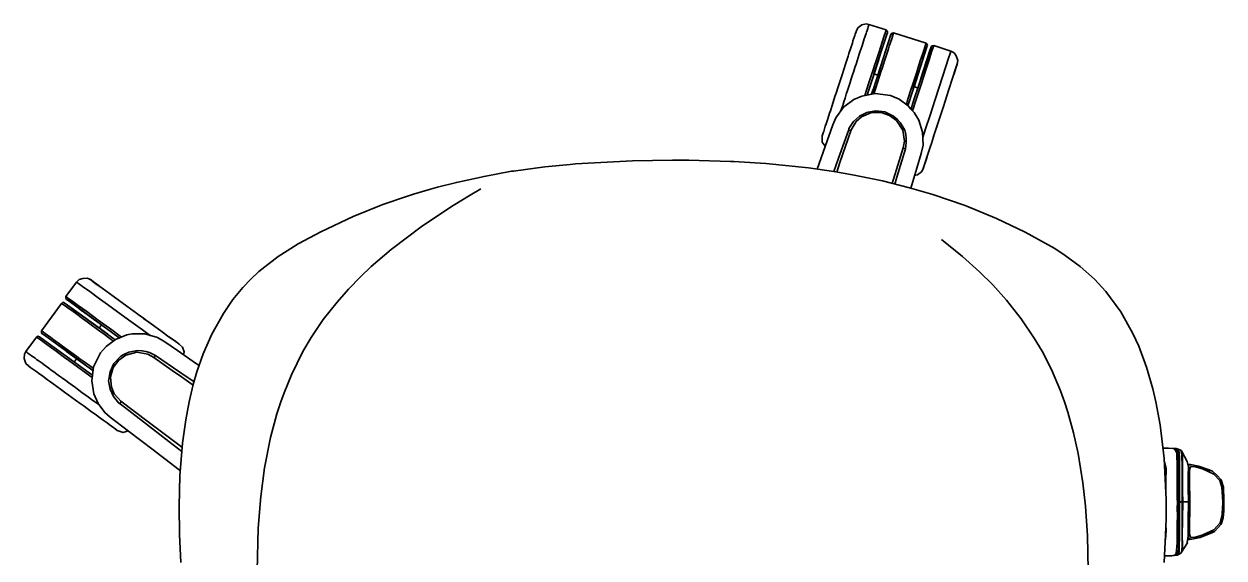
# Model space of a CAD drawing. Header units: inches. Extents: x -374 to 377, y -395 to 394.
# Drawn here: x -374 to 262, y 111 to 394 of the extents above; entities that cross this region are included whole.
import ezdxf

# ---------------------------------------------------------------- set-up
doc = ezdxf.new("R2010")
doc.units = ezdxf.units.IN
doc.header["$MEASUREMENT"] = 0
doc.layers.add('Lager 1', color=7, linetype='Continuous')

msp = doc.modelspace()

# ---------------------------------------------------------------- linework, layer by layer
at = {"layer": 'Lager 1', "color": 7, "lineweight": 35}
for points in [[(49.13, 334.94), (49.27, 335.07), (49.36, 335.31), (49.73, 336.58), (49.98, 337.2), (50.85, 340.11), (51.32, 341.34), (52.15, 343.88), (53.12, 346.87), (53.56, 348.21), (54.47, 351.05), (55.98, 355.73), (56.59, 357.53), (57.7, 360.97), (59.93, 367.82), (60.48, 369.53), (61.78, 373.53), (62.97, 377.17), (63.4, 378.51), (64.38, 381.51), (65.2, 384.04), (65.53, 385.23), (66.54, 388.18), (66.71, 388.79), (67.16, 390.08), (67.23, 390.31), (68.03, 392.13), (70.24, 393.84), (72.55, 394.23), (74.02, 393.99)], [(74.02, 393.99), (73.76, 393.27), (73.59, 392.7), (73.32, 391.88), (72.97, 390.79), (72.68, 389.88), (72.43, 389.12), (72.15, 388.26), (71.85, 387.33), (71.51, 386.29), (71.15, 385.18), (70.75, 383.95), (70.33, 382.66), (69.87, 381.24), (69.39, 379.77), (68.87, 378.17), (68.34, 376.53), (67.77, 374.76), (67.18, 372.97), (66.57, 371.09), (65.94, 369.16), (65.3, 367.18), (64.64, 365.17), (63.98, 363.13), (63.32, 361.08), (62.65, 359.03), (61.99, 356.99), (61.33, 354.95), (60.69, 352.99), (60.06, 351.06), (59.45, 349.17), (59.11, 348.12)], [(83.12, 391.06), (82.76, 389.95), (82.11, 387.97), (81, 384.54), (79.16, 378.87), (77.43, 373.55), (77.17, 372.76), (77.01, 372.27), (76.56, 370.9), (73.82, 362.44), (71.83, 356.31)], [(74.02, 393.99), (83.12, 391.06)], [(83.45, 388.65), (76.66, 367.74)], [(78.69, 367.12), (85.67, 388.62)], [(83.12, 391.06), (83.75, 390.48), (83.77, 389.63)], [(83.77, 389.63), (83.33, 388.29)], [(84.78, 382.43), (86.06, 386.38), (86.84, 388.76), (87.09, 389.53), (87.1, 389.58)], [(85.77, 388.91), (85.27, 387.37)], [(85.77, 388.91), (86.19, 389.4), (87.1, 389.58)], [(87.1, 389.58), (104.31, 384.11)], [(76.59, 357.21), (77.45, 359.89), (78.7, 363.73), (80.52, 369.31), (81.1, 371.1), (82.26, 374.67), (82.81, 376.36), (83.63, 378.88), (84.31, 381.05), (84.78, 382.43)], [(97.11, 348.2), (99.07, 354.22), (101.82, 362.68), (104.16, 369.88), (105.9, 375.25), (107.25, 379.42), (108.01, 381.74), (108.35, 382.79)], [(97.54, 359.82), (104.78, 382.1)], [(101.74, 376.18), (102.87, 379.69), (103.93, 382.92), (104.31, 384.11)], [(104.31, 384.11), (104.9, 383.34), (104.92, 383.28), (105, 382.78)], [(105, 382.78), (104.78, 382.1)], [(107, 382.08), (106.83, 381.54), (106.2, 379.61)], [(107, 382.08), (107.44, 382.62), (108.35, 382.79)], [(108.35, 382.79), (117.44, 379.82)], [(93.97, 351.38), (94.23, 353.1), (95.94, 358.32), (97.57, 363.37), (98.25, 365.46), (99.32, 368.75), (99.94, 370.66), (101.4, 375.16), (101.74, 376.18)], [(104.58, 381.51), (97.92, 360.93)], [(106.2, 379.61), (101.57, 365.37)], [(102.64, 375.53), (102.75, 376.75), (101.74, 376.18)], [(117.44, 379.82), (117.05, 378.63), (116.24, 376.11), (114.79, 371.67), (113.04, 366.29), (111.21, 360.65), (109.12, 354.22), (106.42, 345.9), (104.08, 338.7), (102.54, 333.96)], [(105.29, 376.65), (103.86, 372.42)], [(105.85, 378.39), (104.62, 374.73)], [(107.17, 381.9), (104.93, 374.91)], [(107.17, 381.9), (105.85, 378.39)], [(106.2, 379.61), (107.17, 381.9)], [(117.44, 379.82), (119.12, 378.98), (120.19, 377.3), (121.18, 374.95)], [(79.15, 375.41), (76.15, 366.18), (73.73, 358.7), (73.02, 356.54)], [(80.75, 373.46), (75.44, 357.11)], [(104.93, 374.91), (100.38, 361.72)], [(101.99, 366.65), (104.93, 374.91)], [(104.19, 373.28), (101.99, 366.65)], [(120.82, 373.07), (119.96, 370.39), (118.53, 366.01), (116.24, 358.96), (113.48, 350.44), (111.24, 343.57), (108.82, 336.1), (107.11, 330.81), (106.65, 329.39), (104.9, 324.05), (103.82, 320.68), (102.99, 318.16), (102.74, 317.49)], [(104.59, 374.51), (103.03, 369.85)], [(120.88, 372.77), (120.31, 371.38), (120.09, 370.78), (119.17, 367.8), (118.74, 366.65)], [(121.18, 374.95), (120.82, 373.07)], [(120.82, 373.07), (120.88, 372.77)], [(121.18, 374.95), (120.88, 372.77)], [(76.66, 367.74), (78.7, 367.15)], [(78.69, 367.12), (76.66, 367.74)], [(99.14, 365.44), (97.44, 359.52)], [(101.99, 366.65), (100.38, 361.72)], [(101.73, 325.46), (102.7, 329.91), (102.42, 336.88), (100.39, 343.28), (97.92, 347.3), (96.28, 349.13), (96.33, 349.29), (96.28, 349.13), (94.8, 350.78), (89.94, 354.3), (85.45, 356.24), (77.37, 357.36), (70.16, 356), (66.06, 354.25), (60.55, 350.06), (56.39, 344.47), (54.75, 340.72)], [(76.07, 359.07), (75.4, 356.99)], [(77.04, 361.65), (75.54, 357.01)], [(97.44, 359.52), (94.64, 350.9)], [(96.28, 349.13), (96.33, 349.29), (97.86, 353.93), (100.38, 361.72)], [(97.9, 360.94), (99.95, 360.38)], [(63.09, 337.81), (63.28, 338.72), (65.79, 342.53), (68.97, 345.37), (72.79, 347.35)], [(64.52, 338.01), (67.25, 342.51), (70.03, 345.01), (74.91, 347.06), (76.44, 347.28), (80.4, 347.32), (84.89, 345.76), (88.68, 343.03), (91.91, 337.87), (92.78, 332.06), (92.07, 328.51)], [(72.79, 347.35), (73.57, 347.51), (77.6, 348.22)], [(72.79, 347.35), (73.59, 347.49), (73.64, 347.5), (77.6, 348.22)], [(73.59, 347.49), (73.54, 347.49), (73.53, 347.49), (72.79, 347.35)], [(77.6, 348.22), (73.65, 347.51), (73.64, 347.5), (73.64, 347.5)], [(77.6, 348.22), (82.47, 347.63), (87.05, 345.4)], [(87.05, 345.4), (88.29, 344.32), (88.93, 343.82)], [(88.93, 343.82), (90.54, 341.97), (92.96, 337.91), (93.52, 335.6), (93.8, 333.54), (93.81, 331.51), (93.62, 329.5), (93.32, 328)], [(46.53, 317.22), (50.72, 329.18), (54.75, 340.72)], [(63.09, 337.81), (57.83, 323.07), (55.28, 315.97)], [(56.88, 315.69), (58.62, 320.79), (64.52, 338.01)], [(63.09, 337.81), (64.52, 338.01)], [(110.13, 340.13), (109.55, 338.32), (108.14, 333.98)], [(50.81, 329.41), (49.11, 331.57), (49.13, 334.94)], [(49.56, 335.99), (49.13, 334.94)], [(92.07, 328.51), (88.56, 317.08), (86.8, 311.33)], [(87.8, 309.31), (88.87, 312.98), (93.32, 328)], [(92.07, 328.51), (93.32, 328)], [(101.73, 325.46), (99.37, 317.67), (96.23, 307.17)], [(-30.18, 321.96), (-51.5, 321.68), (-81.64, 320.1), (-84.48, 319.76), (-97.92, 318.4), (-114.53, 316.12), (-115.68, 316.12)], [(-30.18, 321.96), (-21.61, 321.97), (0.56, 321.34), (2.29, 321.28), (19.26, 320.27), (41.86, 317.89), (55.37, 315.96)], [(103.5, 319.73), (103.35, 319.16), (102.91, 317.91), (102.86, 317.75)], [(104.87, 323.94), (104.53, 322.67), (103.62, 320.07)], [(-253.9, 258.89), (-249.68, 262.86), (-239.42, 270.83), (-234.72, 273.89), (-228.74, 277.55), (-216.85, 284.02), (-199.66, 292.18), (-183.96, 298.45), (-171.34, 302.78), (-167.69, 303.94), (-158.63, 306.61), (-154.84, 307.7), (-144.88, 310.21), (-130.18, 313.38), (-115.68, 316.12)], [(55.37, 315.96), (65.26, 314.24), (81.12, 310.99), (95.44, 307.4), (107.83, 303.78), (125.08, 297.9), (141.6, 291.11), (156.94, 283.81), (172.54, 275.09), (178.07, 271.5), (185.99, 265.65), (193.62, 258.85)], [(101.96, 315.78), (99.82, 314.15), (98.24, 313.88)], [(102.86, 317.75), (101.96, 315.78)], [(-238.02, 193.79), (-236.3, 198.58), (-232.42, 208.12), (-226.28, 220.46), (-221.93, 227.85), (-215.52, 237.4), (-208.18, 246.75), (-202.19, 253.57), (-195.78, 260.16), (-190.06, 265.6), (-179.49, 274.68), (-162.94, 287.1), (-146.59, 297.89), (-137.58, 303.4), (-131.92, 306.79)], [(86.8, 311.33), (86.3, 309.69)], [(112.47, 279.88), (123.58, 270.94), (132.67, 262.81), (139.74, 255.78), (147.03, 247.76), (154.83, 237.86), (161.72, 227.6), (165.82, 220.63), (170.77, 210.88), (175.54, 199.71), (177.67, 193.79)], [(-346.37, 257.35), (-352, 249.62)], [(-340.58, 259.4), (-343.12, 259.18), (-345.05, 258.68), (-346.37, 257.35)], [(-346.37, 257.35), (-345.36, 256.62), (-343.21, 255.06), (-339.43, 252.31), (-334.85, 248.98), (-330.06, 245.5), (-324.59, 241.53), (-317.52, 236.39), (-311.39, 231.93), (-307.36, 229.01)], [(-338.6, 258.45), (-340.58, 259.4)], [(-340.58, 259.4), (-338.91, 258.48)], [(-338.91, 258.48), (-338.6, 258.45)], [(-338.91, 258.48), (-336.62, 256.83), (-332.89, 254.12), (-326.9, 249.77), (-319.65, 244.51), (-313.81, 240.26), (-313.67, 240.16), (-310.88, 238.13)], [(-333.44, 254.52), (-334.4, 255.28), (-336.95, 257.07), (-337.45, 257.47), (-338.6, 258.45)], [(-286.71, 193.8), (-284.47, 203.06), (-282.51, 209.63), (-279.19, 219.28), (-274.6, 229.77), (-268.5, 240.73), (-263.49, 248), (-258.16, 254.41), (-253.9, 258.89)], [(193.62, 258.85), (199.7, 252.31), (207.64, 241.52), (214.05, 230.08), (217.19, 223.31), (221.33, 212.2), (224.66, 200.73), (226.28, 193.79)], [(-352, 249.62), (-352.13, 248.71), (-351.74, 248.12)], [(-322.5, 228.19), (-327.7, 231.97), (-334.89, 237.2), (-341.02, 241.65), (-345.59, 244.97), (-349.13, 247.54), (-350.43, 248.48), (-351.11, 248.98), (-352, 249.62)], [(-354.3, 246.05), (-365.02, 231.51)], [(-352.91, 246.35), (-353.66, 246.62), (-354.3, 246.05)], [(-354.3, 246.05), (-353.05, 245.14), (-351, 243.65), (-348.23, 241.64)], [(-334.41, 232.91), (-352.91, 246.35)], [(-351.83, 245.56), (-334.4, 232.92)], [(-349.64, 246.59), (-351.29, 247.79), (-351.74, 248.12)], [(-351.52, 248.23), (-345.57, 243.93)], [(-349.64, 246.59), (-351.52, 248.23)], [(-351.52, 248.23), (-348.59, 245.89)], [(-337.54, 237.81), (-349.64, 246.59)], [(-349.41, 243.81), (-329.88, 229.61)], [(-348.59, 245.89), (-345.49, 243.58)], [(-348.23, 241.64), (-345.78, 240.9), (-346.86, 241.95)], [(-347.11, 244.82), (-343.52, 242.15)], [(-345.57, 243.93), (-334.42, 235.54)], [(-338.62, 238.59), (-345.57, 243.93)], [(-345.29, 243.49), (-341.34, 240.56)], [(-344.24, 242.73), (-338.62, 238.59)], [(-326.78, 226.07), (-328.72, 227.45), (-331.81, 229.71), (-333.55, 230.96), (-335.26, 232.21), (-338.59, 234.65), (-340.83, 236.26), (-343.2, 237.98), (-347.04, 240.77), (-348.23, 241.64)], [(-338.62, 238.59), (-334.42, 235.54)], [(-305.65, 234.33), (-309.34, 237.03), (-310.88, 238.13)], [(-310.83, 238.09), (-307.45, 235.64), (-302.95, 232.38), (-301.74, 231.51), (-297.2, 228.19), (-294.33, 226.12), (-292.19, 224.55), (-291.63, 224.11)], [(-365.02, 231.51), (-365.02, 230.54), (-364.8, 230.04)], [(-360.04, 227.89), (-362.98, 230.03), (-364.84, 231.38), (-365.02, 231.51)], [(-364.8, 230.04), (-363.49, 229.09)], [(-299.52, 225.61), (-303.46, 227.91), (-310.17, 229.8), (-316.89, 229.84), (-319.7, 229.35), (-325.74, 226.85), (-330.77, 223.09), (-333.7, 219.72), (-337.34, 212.42), (-338.32, 205.02), (-337.27, 198.01), (-334.99, 192.93), (-331.45, 188.14), (-328.55, 185.65)], [(-323.67, 227.71), (-323.86, 227.84), (-327.8, 230.73), (-334.42, 235.54)], [(-333.11, 234.59), (-334.41, 232.91)], [(-333.24, 232.05), (-325.91, 226.73)], [(-367.66, 228.18), (-373.26, 220.43)], [(-366.11, 228.36), (-366.91, 228.6), (-367.66, 228.18)], [(-367.66, 228.18), (-366.72, 227.5), (-365.03, 226.27), (-362.12, 224.15), (-357.3, 220.65), (-352.8, 217.38), (-352.1, 216.87), (-351.69, 216.58), (-350.51, 215.72), (-343.32, 210.49), (-338.1, 206.7)], [(-346.08, 213.81), (-365.27, 227.75), (-366.11, 228.36)], [(-341.84, 213.36), (-363.49, 229.09)], [(-337.46, 211.49), (-339.62, 213.06), (-343.04, 215.54), (-344.61, 216.68), (-346.19, 217.82), (-349.35, 220.07), (-353.82, 223.38), (-355.96, 224.93), (-357.77, 226.22), (-360.04, 227.89)], [(-299.52, 225.61), (-292.84, 220.96), (-282.72, 213.97), (-281.35, 213.02)], [(-293.81, 225.74), (-296.01, 227.41), (-297.11, 228.13)], [(-291.84, 224.3), (-291.98, 224.4), (-293.03, 225.21), (-293.52, 225.53)], [(-290.25, 222.84), (-291.84, 224.3)], [(-289.59, 218.72), (-289.36, 220.3), (-290.25, 222.84)], [(-373.26, 220.43), (-373.94, 219.11), (-374.28, 216.8), (-373.34, 214.17), (-371.86, 212.84), (-371.66, 212.7), (-370.58, 211.88), (-370.04, 211.53), (-367.55, 209.65), (-366.53, 208.97), (-364.37, 207.41), (-361.82, 205.55), (-360.68, 204.73), (-357.58, 202.47), (-354.18, 200), (-352.73, 198.95), (-346.9, 194.71), (-343.97, 192.59), (-342.44, 191.46), (-338.46, 188.57), (-336.05, 186.83), (-334.91, 186), (-332.36, 184.15), (-330.2, 182.58), (-329.18, 181.75), (-326.68, 180.02), (-326.16, 179.6), (-325.07, 178.85), (-324.87, 178.69), (-324.79, 178.52)], [(-373.26, 220.43), (-372.66, 219.97), (-372.17, 219.63), (-371.47, 219.12), (-370.54, 218.45), (-369.76, 217.89), (-369.13, 217.42), (-368.38, 216.89), (-367.6, 216.31), (-366.71, 215.67), (-365.77, 214.98), (-364.72, 214.23), (-363.63, 213.42), (-362.41, 212.55), (-361.17, 211.64), (-359.8, 210.65), (-358.41, 209.63), (-356.9, 208.55), (-355.39, 207.44), (-353.79, 206.27), (-352.14, 205.08), (-350.46, 203.86), (-348.75, 202.61), (-347.01, 201.35), (-345.27, 200.08), (-343.52, 198.82), (-341.79, 197.56), (-340.05, 196.3), (-338.39, 195.09), (-336.74, 193.89), (-335.14, 192.73), (-334.49, 192.25)], [(-354.15, 222.54), (-341.57, 213.32)], [(-345.54, 216.05), (-354.15, 222.54)], [(-337.75, 210.39), (-351.66, 220.49)], [(-346.4, 216.67), (-347.59, 214.91)], [(-328.62, 209.71), (-326.56, 214.14), (-323, 217.78), (-321.61, 218.66), (-320.89, 219.05), (-318.68, 220.09), (-314.06, 221.1), (-311.7, 220.94), (-309.66, 220.57), (-307.72, 219.95), (-305.86, 219.15), (-304.54, 218.4)], [(-322.95, 194.1), (-326.39, 198.09), (-327.91, 201.5), (-328.35, 206.78), (-328.09, 208.3), (-326.9, 212.09), (-324.03, 215.87), (-320.26, 218.63), (-314.36, 220.11), (-308.56, 219.14), (-305.41, 217.37)], [(-305.41, 217.37), (-304.54, 218.4)], [(-305.41, 217.37), (-295.62, 210.5), (-290.7, 207.05)], [(-284.07, 204.38), (-291.62, 209.52), (-304.54, 218.4)], [(-346.15, 213.86), (-339.78, 209.26), (-337.94, 207.91)], [(-341.57, 213.32), (-345.54, 216.05)], [(-337.62, 210.29), (-339.41, 211.59)], [(-329.41, 204.89), (-329.19, 205.64), (-328.62, 209.71)], [(-323.21, 192.68), (-323.98, 193.13), (-326.87, 196.7), (-328.58, 200.61), (-329.41, 204.89)], [(-290.7, 207.05), (-285.76, 203.57), (-284.57, 202.73), (-284.47, 203.06), (-284.55, 202.72)], [(-323.21, 192.68), (-322.95, 194.1)], [(-323.21, 192.68), (-310.82, 183.12), (-297.5, 172.81), (-290.52, 167.42)], [(-290.34, 169.62), (-291.36, 170.38), (-308.4, 183.17), (-322.95, 194.1)], [(-290.99, 108.49), (-291.75, 123.38), (-291.96, 138.48), (-291.55, 154.54), (-290.16, 171.89), (-288.44, 184.19), (-286.71, 193.8)], [(-246.82, 41.29), (-247.58, 48.66), (-249.09, 66.44), (-250.07, 83.37), (-250.61, 104.1), (-250.05, 126.87), (-248.7, 143.63), (-246.7, 158.72), (-243.52, 174.88), (-240.11, 187.35), (-238.02, 193.79)], [(177.67, 193.79), (179.48, 188.25), (182.51, 177.41), (184.96, 166.43), (187.48, 150.88), (188.83, 138.53), (189.88, 122.8), (190.21, 104.65), (189.94, 89.47), (189.14, 72.56), (187.23, 48.6), (185.64, 33.55), (183.27, 14.73), (182.26, 7.46)], [(226.28, 193.79), (228.52, 181.6), (230.61, 163.79), (231.63, 141.96), (231.64, 131.68), (231.38, 123.32), (230.65, 108.51)], [(-292.65, 158.28), (-305.75, 168.28), (-318.82, 178.25), (-328.55, 185.65)], [(-325.66, 179.25), (-324.79, 178.52)], [(-324.79, 178.52), (-321.6, 177.46), (-319.02, 178.4)], [(235.95, 169.08), (232.85, 169.28), (229.98, 169.14)], [(235.23, 169.13), (236, 169.12)], [(236, 169.12), (235.76, 169.09)], [(235.95, 169.08), (237, 167.5), (237.25, 166.55), (237.49, 159.38), (237.53, 142.2), (237.61, 140.88)], [(238.27, 159.01), (238.2, 163.82), (238.25, 158.84), (238.18, 165.17), (237.87, 167.62), (236.07, 169.01), (235.95, 169.08)], [(236, 169.12), (236.94, 169.01)], [(237.58, 168.65), (236.99, 168.41), (236.57, 168.66), (236.51, 168.67)], [(236.94, 169.01), (239.48, 168.1)], [(236.94, 169.01), (237.58, 168.65)], [(237.5, 168.28), (237.47, 167.93)], [(237.58, 168.65), (237.5, 168.28)], [(237.5, 168.28), (237.8, 167.96), (238.19, 166.89), (238.22, 166.44), (238.29, 162.13), (238.29, 160.29), (238.28, 156.77), (238.27, 151.85), (238.27, 149.61), (238.27, 147.82), (238.27, 146.03), (238.26, 144.69), (238.26, 140.68)], [(238.63, 167.08), (238.16, 167.78), (237.58, 168.65)], [(238.09, 165.9), (238.17, 165.7), (238.21, 165.19), (238.29, 159.92)], [(238.69, 163.91), (238.63, 167.08)], [(239.48, 168.1), (239.8, 167.77)], [(239.48, 168.1), (240.06, 165.73), (240.12, 159.47), (240.11, 151.98), (240.11, 141.05)], [(239.8, 167.77), (242.85, 162.09), (243.08, 161.45), (243.46, 159.13)], [(240.45, 140.67), (240.38, 146.2), (240.39, 160.66), (240.36, 165.19), (239.8, 167.77)], [(230.68, 162.23), (230.77, 162.21), (231.6, 158.4), (231.54, 151.96), (231.42, 147.04), (231.42, 146.59)], [(238.24, 163.28), (238.21, 163.28)], [(238.21, 163.16), (238.24, 163.15)], [(238.23, 161.61), (238.23, 162.91)], [(238.23, 161.56), (238.26, 161.55)], [(238.24, 161.25), (238.27, 161.25)], [(238.68, 156.52), (238.69, 163.91)], [(238.7, 157.49), (238.71, 160.32), (238.69, 163.91)], [(243.2, 160.74), (244.64, 160.54), (248.78, 159.75)], [(243.21, 160.7), (245.41, 160.38)], [(245.41, 160.38), (243.77, 160.3), (243.48, 159.53), (243.45, 157.89)], [(246.56, 159.49), (244.61, 159.4), (243.99, 157.82), (244.04, 152.34), (244.21, 140.68)], [(250.9, 158.27), (246.56, 159.49)], [(246.56, 159.49), (256.26, 157.08)], [(248.78, 159.75), (254.5, 157.75), (256.26, 157.08)], [(-292.65, 158.28), (-291.33, 157.27)], [(238.68, 156.52), (238.7, 157.49)], [(238.71, 140.48), (238.68, 142.4), (238.68, 156.52)], [(243.42, 148.13), (243.4, 154.36), (243.46, 159.13)], [(243.46, 159.13), (243.43, 154.76), (243.46, 150.71)], [(243.44, 156.35), (243.5, 150.05), (243.62, 140.64)], [(260.15, 152.13), (256.93, 155.49), (250.9, 158.27)], [(256.26, 157.08), (250.9, 158.27)], [(256.26, 157.08), (258.62, 154.89), (260.85, 152.47)], [(243.46, 150.71), (243.42, 148.13)], [(243.42, 148.13), (243.53, 140.67)], [(243.46, 150.71), (243.44, 146.83)], [(260.85, 152.47), (260.15, 152.13)], [(260.15, 152.13), (261.21, 148.54), (261.77, 140.67)], [(260.85, 152.47), (262.01, 148.52), (262.36, 141.56)], [(234.66, 112.11), (235.78, 112.32), (236.39, 112.7), (236.72, 113.07), (237.2, 114.84), (237.37, 117.2), (237.44, 119.02), (237.51, 127.12), (237.52, 129.11), (237.73, 133.6), (237.52, 136.87), (237.61, 140.88)], [(238.25, 140.67), (237.61, 140.88)], [(238.68, 142.4), (238.68, 140.5), (238.32, 140.65), (238.25, 140.67)], [(238.26, 140.67), (238.26, 129.77), (238.3, 118.98)], [(238.71, 140.48), (238.69, 122.64)], [(240.11, 141.05), (238.71, 140.48)], [(240.11, 141.05), (240.11, 129.28), (240.21, 122.44)], [(240.45, 140.67), (240.11, 141.05)], [(240.21, 122.44), (240.45, 140.67)], [(243.53, 140.67), (240.45, 140.67)], [(243.39, 126.4), (243.4, 130.92), (243.53, 140.67)], [(245.22, 120.88), (243.56, 121.35), (243.4, 123.63), (243.5, 130.73), (243.62, 140.64)], [(243.62, 140.64), (243.53, 140.64)], [(243.62, 140.64), (244.21, 140.68)], [(257.32, 124.96), (246.47, 121.85), (244.6, 121.96), (243.99, 123.54), (244.03, 128.18), (244.2, 137.2), (244.21, 140.68)], [(260.4, 129.56), (261.36, 134.1), (261.44, 135.06), (261.58, 136.93), (261.77, 140.67)], [(262.36, 141.56), (262.21, 135.92), (261.93, 132.22), (260.79, 128.87)], [(262.36, 141.56), (261.77, 140.67)], [(231.24, 120.54), (231.38, 120.84), (231.62, 125.61), (231.54, 128.69)], [(243.42, 132.93), (243.42, 130.09), (243.39, 126.4)], [(260.4, 129.56), (256.92, 125.84), (251.11, 123.18)], [(260.79, 128.87), (257.32, 124.96)], [(260.79, 128.87), (260.4, 129.56)], [(235.25, 112.22), (235.34, 112.21), (235.78, 112.32), (237.77, 113.41), (238.2, 115.69), (238.27, 121.05), (238.27, 122.04)], [(238.28, 122.34), (238.29, 118.45)], [(238.69, 122.64), (238.3, 118.98)], [(238.69, 122.64), (238.66, 116.47)], [(243.39, 126.4), (243.29, 122.44), (242.85, 119.4), (242.93, 119.03), (239.47, 113.46)], [(240.21, 122.44), (240.09, 117.54), (240, 114.64), (239.47, 113.46)], [(239.47, 113.46), (240.33, 114.93), (240.39, 118.55), (240.21, 122.44)], [(257.32, 124.96), (255.99, 124.24), (249.67, 121.86), (245.22, 120.88)], [(238.66, 116.47), (238.24, 115.26), (238.09, 114), (237.77, 113.41)], [(238.29, 118.8), (238.23, 117.46)], [(238.29, 119.79), (238.25, 119.78)], [(238.29, 118.45), (238.66, 116.47)], [(238.61, 114.27), (238.66, 116.47)], [(245.22, 120.88), (243.02, 120.6)], [(230.83, 112.07), (230.9, 112.08), (231.4, 112.05), (233.04, 112.04)], [(230.83, 112.01), (233.04, 112.04)], [(233.04, 112.04), (234.01, 112.08), (234.31, 112.09), (234.66, 112.11)], [(237.6, 112.51), (235.34, 112.21)], [(237.77, 113.41), (237.68, 113.24), (237.36, 112.97), (237.04, 112.82), (236.57, 112.68), (236.72, 113.07), (236.4, 112.66)], [(239.47, 113.46), (238.95, 113.09), (237.84, 112.62), (237.89, 112.72), (237.6, 112.51)], [(237.89, 112.72), (238.61, 114.27)], [(238.11, 113.35), (238.61, 114.27)]]:
    msp.add_lwpolyline(points, dxfattribs=at)

doc.saveas('drawing.dxf')
